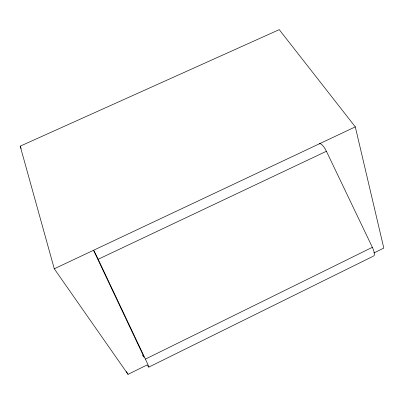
<?xml version="1.0" encoding="UTF-8"?>
<svg xmlns="http://www.w3.org/2000/svg" width="404" height="404" viewBox="0 0 404 404"><rect width="100%" height="100%" fill="white"/><g stroke="black" fill="none" stroke-linecap="round" stroke-linejoin="round"><path stroke-width="0.61" d="M372.735 256.459L148.823 367.11A9.858 0.318 64.5 0 0 145.4 359.116L372.357 247.304L326.407 151.273A9.883 3.086 64.6 0 0 319.236 143.874M373.912 252.96L383.8 248.076L355.303 126.871L279.235 29.649L20.2 146.152L54.277 268.781L128.033 374.351L147.016 364.979L148.823 367.11M142.486 355.429L144.132 357.267L93.526 250.278A10.246 0.338 64.7 0 1 98.172 259.267L326.407 151.273M54.277 268.781L355.303 126.871M126.492 371.609L128.033 374.351M98.172 259.267L145.4 359.116M20.2 146.152L21.149 148.465M372.357 247.304A9.509 2.929 62.3 0 1 373.301 256.176"/></g></svg>
